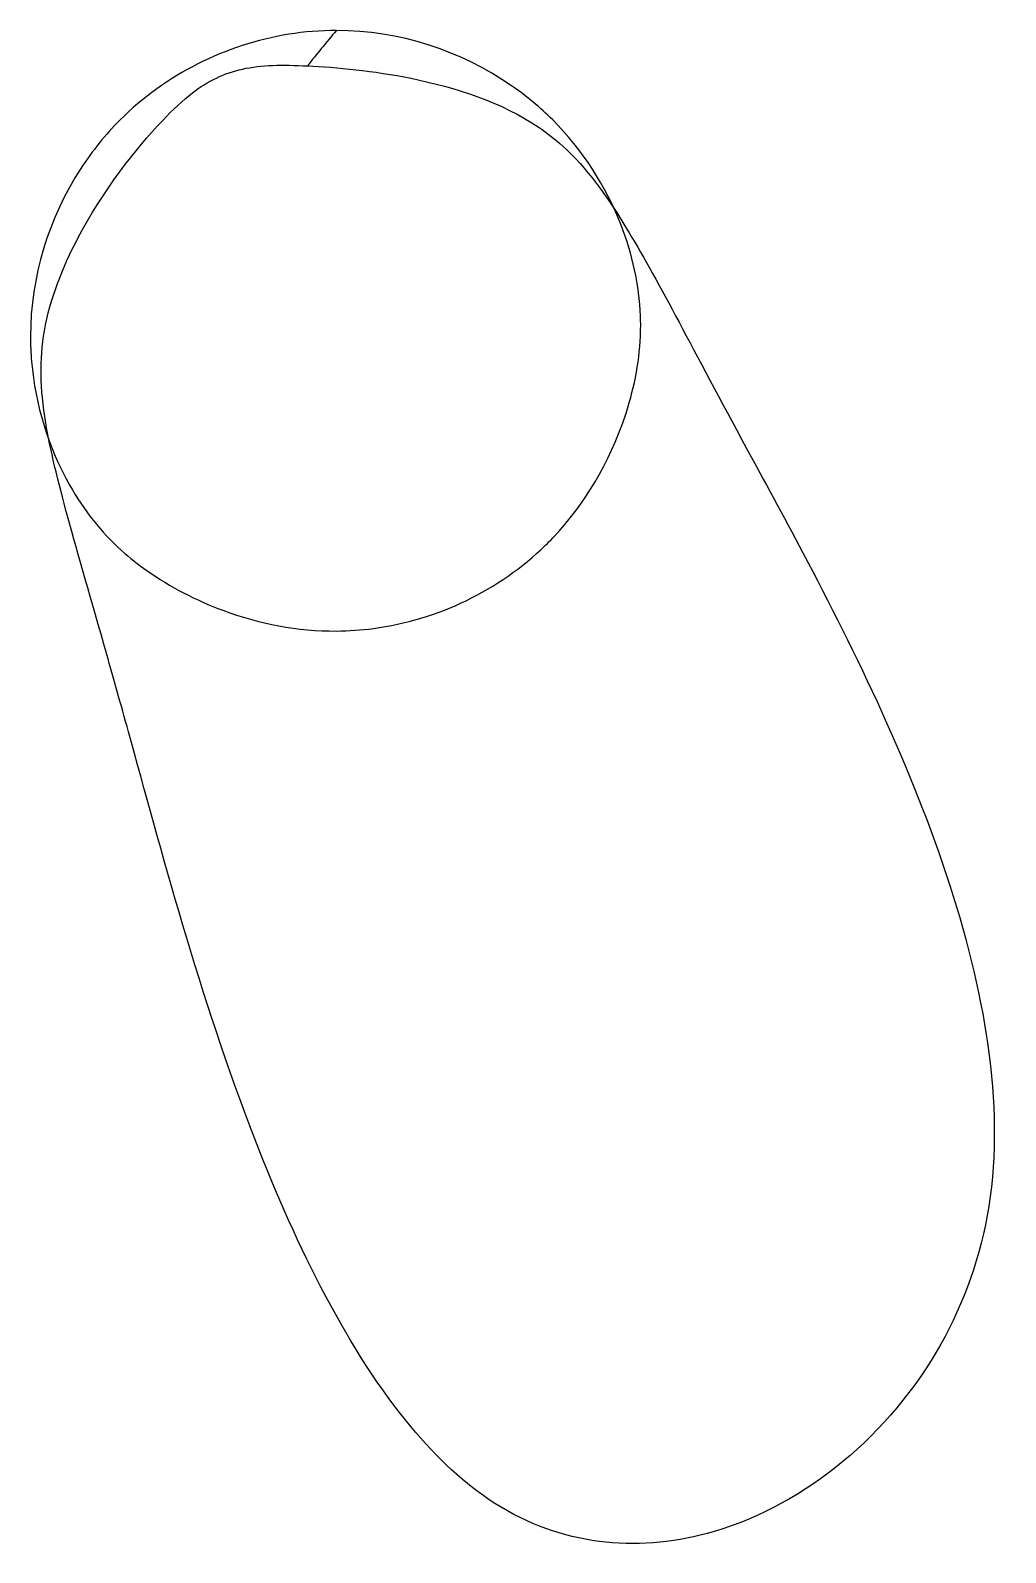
# Model space of a CAD drawing. Header units: millimetres. Extents: x -59 to 82, y -128 to 92.
import ezdxf

# ---------------------------------------------------------------- set-up
doc = ezdxf.new("R2010")
doc.units = ezdxf.units.MM
doc.layers.get('0').update_dxf_attribs({"linetype": 'CONTINUOUS'})

msp = doc.modelspace()

# ---------------------------------------------------------------- linework, layer by layer
for points, knots in [([(-14.64, 92.46), (-5.63, 92.46), (3.29, 89.57), (10.68, 84.46), (12.8, 82.99), (14.79, 81.34), (16.62, 79.52), (20.94, 75.2), (24.3, 69.97), (26.51, 64.29), (28.14, 60.1), (29.14, 55.65), (29.31, 51.16), (29.35, 50.19), (29.34, 49.22), (29.3, 48.25), (29.12, 44.24), (28.29, 40.3), (27.03, 36.55), (24.84, 30.02), (21.32, 24.01), (16.63, 19.09), (16.29, 18.73), (15.94, 18.37), (15.58, 18.03), (8.86, 11.46), (-0.02, 7.22), (-9.29, 5.99), (-11.07, 5.76), (-12.85, 5.63), (-14.64, 5.62), (-20.22, 5.59), (-25.79, 6.65), (-31.06, 8.62), (-34.92, 10.06), (-38.63, 11.97), (-42.06, 14.37), (-43.31, 15.25), (-44.52, 16.21), (-45.66, 17.23), (-48.66, 19.93), (-51.19, 23.16), (-53.18, 26.68), (-56.27, 32.16), (-58.17, 38.32), (-58.7, 44.6), (-58.81, 45.81), (-58.86, 47.03), (-58.86, 48.25), (-58.85, 56.83), (-56.24, 65.33), (-51.58, 72.5), (-49.94, 75.02), (-48.04, 77.38), (-45.91, 79.52), (-39.34, 86.09), (-30.67, 90.43), (-21.52, 91.91), (-19.25, 92.28), (-16.95, 92.46), (-14.64, 92.46)], [-8, -8, -8, -8, -7.222664, -7.222664, -7.222664, -7, -7, -7, -6.473017, -6.473017, -6.473017, -6.084026, -6.084026, -6.084026, -6, -6, -6, -5.651364, -5.651364, -5.651364, -5.044618, -5.044618, -5.044618, -5, -5, -5, -4.160557, -4.160557, -4.160557, -4, -4, -4, -3.5, -3.5, -3.5, -3.133863, -3.133863, -3.133863, -3, -3, -3, -2.649819, -2.649819, -2.649819, -2.105259, -2.105259, -2.105259, -2, -2, -2, -1.260368, -1.260368, -1.260368, -1, -1, -1, -0.198887, -0.198887, -0.198887, 0, 0, 0, 0]), ([(-14.64, 92.46), (-15.37, 91.6), (-16.08, 90.74), (-16.79, 89.88), (-17.48, 89.03), (-18.17, 88.19), (-18.84, 87.34)], [0, 0, 0, 0, 0.506107, 0.506107, 0.506107, 1, 1, 1, 1]), ([(-14.64, 92.46), (-15.37, 91.6), (-16.08, 90.74), (-16.79, 89.88), (-17.48, 89.03), (-18.17, 88.19), (-18.84, 87.34)], [0, 0, 0, 0, 0.506107, 0.506107, 0.506107, 1, 1, 1, 1]), ([(-18.84, 87.34), (-22.46, 87.51), (-25.45, 87.49), (-28.23, 86.88), (-30.84, 86.3), (-33.21, 85.16), (-35.46, 83.43), (-36.88, 82.33), (-38.27, 81.01), (-39.75, 79.45), (-43.66, 75.32), (-48.41, 69.26), (-52.01, 62.42), (-54.23, 58.18), (-56.02, 53.65), (-56.84, 49.03), (-57.57, 44.86), (-57.47, 40.7), (-56.65, 35.74), (-55.36, 27.99), (-52.36, 18.19), (-47.83, 2.25), (-46.86, -1.19), (-45.81, -4.91), (-44.69, -8.96), (-40.15, -25.41), (-34.35, -47.4), (-26.43, -67.83), (-20.25, -83.78), (-12.76, -98.75), (-3.9, -109.42), (-0.1, -113.99), (3.95, -117.78), (8.26, -120.53), (17.84, -126.62), (28.61, -127.63), (38.92, -124.87), (52.02, -121.35), (64.31, -111.73), (72.05, -98.64), (75.55, -92.71), (78.12, -86.06), (79.42, -78.91), (82.07, -64.32), (79.33, -47.69), (74.02, -31.18), (68.56, -14.18), (60.34, 2.64), (52.77, 16.94), (49.9, 22.37), (47.12, 27.44), (44.64, 32.03), (36.94, 46.24), (31.97, 56.05), (27.67, 63.22), (24.41, 68.66), (21.51, 72.62), (18.08, 75.73), (16.99, 76.72), (15.86, 77.61), (14.65, 78.43), (9.23, 82.11), (2.59, 84.23), (-3.84, 85.54), (-9.31, 86.65), (-14.63, 87.14), (-18.84, 87.34)], [0, 0, 0, 0, 0.395384, 0.395384, 0.395384, 0.765643, 0.765643, 0.765643, 1, 1, 1, 1.61751, 1.61751, 1.61751, 2, 2, 2, 2.34468, 2.34468, 2.34468, 2.883773, 2.883773, 2.883773, 3, 3, 3, 3.472624, 3.472624, 3.472624, 3.841706, 3.841706, 3.841706, 4, 4, 4, 4.351213, 4.351213, 4.351213, 4.797605, 4.797605, 4.797605, 5, 5, 5, 5.413082, 5.413082, 5.413082, 5.838355, 5.838355, 5.838355, 6, 6, 6, 6.500763, 6.500763, 6.500763, 6.880049, 6.880049, 6.880049, 7, 7, 7, 7.540288, 7.540288, 7.540288, 8, 8, 8, 8])]:
    msp.add_open_spline(points, degree=3, knots=knots)

doc.saveas('drawing.dxf')
